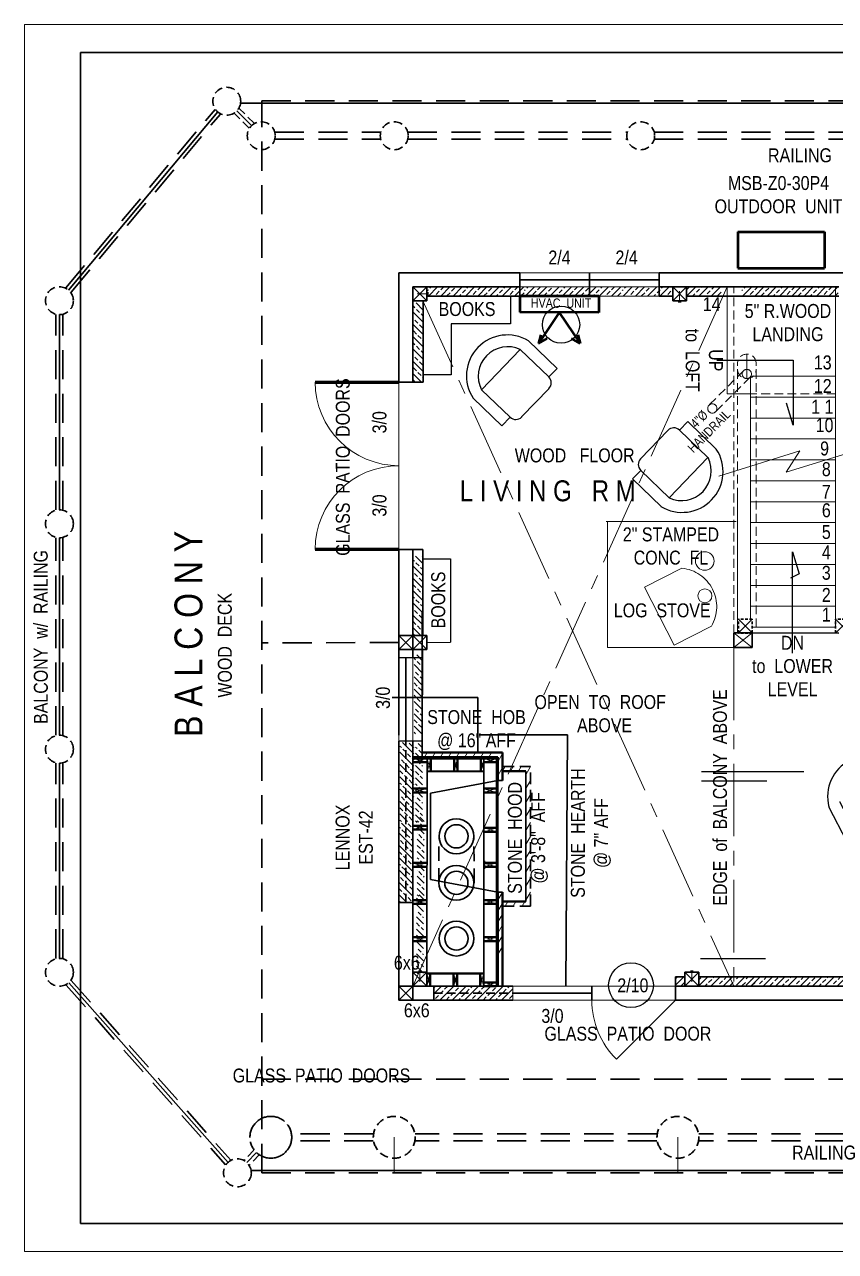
# Model space of a CAD drawing. Header units: inches. Extents: x 3832 to 7939, y 959 to 2015.
# Drawn here: x 7123 to 7471, y 1246 to 1774 of the extents above; entities that cross this region are included whole.
import ezdxf

# ---------------------------------------------------------------- set-up
doc = ezdxf.new("R2010")
doc.units = ezdxf.units.IN
doc.header["$MEASUREMENT"] = 0
for name, pattern in [('CENTER', [2, 1.25, -0.25, 0.25, -0.25]), ('DASHDOT2', [0.5, 0.25, -0.125, 0, -0.125]), ('HIDDEN', [0.375, 0.25, -0.125])]:
    doc.linetypes.add(name, pattern=pattern)
for name, color, linetype, lineweight in [('APPLIANCES', 7, 'Continuous', 20), ('BUILT-INS', 36, 'Continuous', 25), ('DOORS', 7, 'Continuous', 60), ('FURNITURE', 36, 'Continuous', 25), ('HVAC', 1, 'Continuous', 20), ('MASONRY', 14, 'Continuous', 30), ('NEW FRAMING', 6, 'Continuous', 30), ('NEW FRAMMING', 6, 'Continuous', 30), ('ROOF', 7, 'HIDDEN', 30), ('ROOF FRAMING', 7, 'Continuous', 20), ('STAIRS', 7, 'Continuous', 20), ('STAMPED  CONC  FL', 1, 'Continuous', 20), ('STOVE HEATING', 1, 'Continuous', 40), ('WALL FRAMING', 9, 'CENTER', 30), ('WALLS', 7, 'Continuous', 30), ('WINDOWS', 5, 'Continuous', 30)]:
    doc.layers.add(name, color=color, linetype=linetype, lineweight=lineweight)
for name, color, linetype in [('TEXT', 7, 'Continuous'), ('TEXT80', 9, 'Continuous'), ('TITLE BLOCK', 7, 'Continuous')]:
    doc.layers.add(name, color=color, linetype=linetype)
doc.styles.add('ARCHENT', font='technical.ttf', dxfattribs={"height": 6})

msp = doc.modelspace()

# ---------------------------------------------------------------- hatches: boundary and pattern name
at = {"layer": 'DOORS', "linetype": 'Continuous', "lineweight": 9, "ltscale": 25}
h = msp.add_hatch(dxfattribs=at)
h.set_pattern_fill('ANSI33', color=6, scale=15, style=0)
h.set_pattern_definition([(45, (2360.915, 396.7866), (-2.6516504, 2.6516504), []), (45, (2363.5667, 396.7866), (-2.6516504, 2.6516504), [1.875, -0.9375])])
h.paths.add_polyline_path([(7337.93, 1659.94), (7295.93, 1659.94), (7295.93, 1656.94), (7337.93, 1656.94)])
h.paths.add_polyline_path([(7337.93, 1660.91), (7295.93, 1660.91), (7295.93, 1659.94), (7337.93, 1659.94)])
h = msp.add_hatch(dxfattribs=at)
h.set_pattern_fill('ANSI33', color=6, scale=15, style=0)
h.set_pattern_definition([(45, (2402.5394, 396.7866), (-2.6516504, 2.6516504), []), (45, (2405.191, 396.7866), (-2.6516504, 2.6516504), [1.875, -0.9375])])
h.paths.add_polyline_path([(7379.56, 1659.94), (7337.56, 1659.94), (7337.56, 1656.94), (7379.56, 1656.94)])
h.paths.add_polyline_path([(7379.56, 1660.91), (7337.56, 1660.91), (7337.56, 1659.94), (7379.56, 1659.94)])
h = msp.add_hatch(dxfattribs=at)
h.set_pattern_fill('ANSI33', color=6, scale=15, style=0)
h.set_pattern_definition([(45, (2444.6346, 396.7866), (-2.6516504, 2.6516504), []), (45, (2447.2863, 396.7866), (-2.6516504, 2.6516504), [1.875, -0.9375])])
h.paths.add_polyline_path([(7401.34, 1656.94), (7401.34, 1659.94), (7379.65, 1659.94), (7379.65, 1656.94)])
h.paths.add_polyline_path([(7401.34, 1659.94), (7401.34, 1660.91), (7379.65, 1660.91), (7379.65, 1659.94)])
h = msp.add_hatch(dxfattribs=at)
h.set_pattern_fill('ANSI33', color=6, scale=15, style=0)
h.set_pattern_definition([(45, (2445.6567, 397.017), (-2.6516504, 2.6516504), []), (45, (2448.3084, 397.017), (-2.6516504, 2.6516504), [1.875, -0.9375])])
h.paths.add_polyline_path([(7407.34, 1660.17), (7407.34, 1657.17), (7422.67, 1657.17), (7422.67, 1660.17)])
h.paths.add_polyline_path([(7407.34, 1660.91), (7407.34, 1660.17), (7422.67, 1660.17), (7422.67, 1660.91)])
h = msp.add_hatch(dxfattribs=at)
h.set_pattern_fill('ANSI33', color=6, scale=15, style=0)
h.set_pattern_definition([(45, (2496.0007, 396.7866), (-2.6516504, 2.6516504), []), (45, (2498.6523, 396.7866), (-2.6516504, 2.6516504), [1.875, -0.9375])])
h.paths.add_polyline_path([(7473.02, 1659.94), (7431.02, 1659.94), (7431.02, 1656.94), (7473.02, 1656.94)])
h.paths.add_polyline_path([(7473.02, 1660.91), (7431.02, 1660.91), (7431.02, 1659.94), (7473.02, 1659.94)])
h = msp.add_hatch(dxfattribs=at)
h.set_pattern_fill('ANSI33', color=6, scale=15, angle=90, style=0)
h.set_pattern_definition([(135, (8555.955, -3318.0037), (-2.6516504, -2.6516504), []), (135, (8555.955, -3315.352), (-2.6516504, -2.6516504), [1.875, -0.9375])])
h.paths.add_polyline_path([(7289.8, 1620.01), (7292.8, 1620.01), (7292.8, 1654.01), (7289.8, 1654.01)])
h.paths.add_polyline_path([(7294, 1620.01), (7294.06, 1654.01), (7292.8, 1654.01), (7292.8, 1620.01)])
h = msp.add_hatch(dxfattribs=at)
h.set_pattern_fill('ANSI33', color=6, scale=15, angle=90, style=0)
h.set_pattern_definition([(135, (8555.7513, -3427.0567), (-2.6516504, -2.6516504), []), (135, (8555.7513, -3424.405), (-2.6516504, -2.6516504), [1.875, -0.9375])])
h.paths.add_polyline_path([(7289.59, 1510.96), (7292.59, 1510.96), (7292.59, 1544.96), (7289.59, 1544.96)])
h.paths.add_polyline_path([(7293.82, 1510.96), (7293.88, 1544.96), (7292.59, 1544.96), (7292.59, 1510.96)])
h = msp.add_hatch(dxfattribs=at)
h.set_pattern_fill('ANSI33', color=6, scale=15, angle=90, style=0)
h.set_pattern_definition([(135, (8556.264, -3469.4886), (-2.6516504, -2.6516504), []), (135, (8556.264, -3466.837), (-2.6516504, -2.6516504), [1.875, -0.9375])])
h.paths.add_polyline_path([(7290.11, 1468.53), (7293.11, 1468.53), (7293.11, 1502.53), (7290.11, 1502.53)])
h.paths.add_polyline_path([(7293.75, 1468.53), (7293.81, 1502.53), (7293.11, 1502.53), (7293.11, 1468.53)])
h = msp.add_hatch(dxfattribs=at)
h.set_pattern_fill('ANSI33', color=6, scale=15, angle=90, style=0)
h.set_pattern_definition([(135, (8550.1603, -3507.2784), (-2.6516504, -2.6516504), []), (135, (8550.1603, -3504.6267), (-2.6516504, -2.6516504), [1.875, -0.9375])])
h.paths.add_polyline_path([(7287, 1430.74), (7290, 1430.74), (7290, 1464.74), (7287, 1464.74)])
h.paths.add_polyline_path([(7284, 1430.74), (7287, 1430.74), (7287, 1464.74), (7284, 1464.74)])
h = msp.add_hatch(dxfattribs=at)
h.set_pattern_fill('ANSI33', color=6, scale=15, angle=90, style=0)
h.set_pattern_definition([(135, (8549.7513, -3541.9985), (-2.6516504, -2.6516504), []), (135, (8549.7513, -3539.347), (-2.6516504, -2.6516504), [1.875, -0.9375])])
h.paths.add_polyline_path([(7286.59, 1396.02), (7289.59, 1396.02), (7289.59, 1430.02), (7286.59, 1430.02)])
h.paths.add_polyline_path([(7283.59, 1396.02), (7286.59, 1396.02), (7286.59, 1430.02), (7283.59, 1430.02)])
h = msp.add_hatch(dxfattribs=at)
h.set_pattern_fill('ANSI33', color=6, scale=15, style=0)
h.set_pattern_definition([(45, (2429.9084, 100.017), (-2.6516504, 2.6516504), []), (45, (2432.56, 100.017), (-2.6516504, 2.6516504), [1.875, -0.9375])])
h.paths.add_polyline_path([(7402.59, 1363.17), (7402.59, 1360.17), (7406.93, 1360.17), (7406.93, 1363.17)])
h.paths.add_polyline_path([(7402.59, 1363.91), (7402.59, 1363.17), (7406.93, 1363.17), (7406.93, 1363.91)])
h = msp.add_hatch(dxfattribs=at)
h.set_pattern_fill('ANSI33', color=6, scale=15, style=0)
h.set_pattern_definition([(45, (2450.9067, 100.017), (-2.6516504, 2.6516504), []), (45, (2453.5584, 100.017), (-2.6516504, 2.6516504), [1.875, -0.9375])])
h.paths.add_polyline_path([(7412.59, 1363.17), (7412.59, 1360.17), (7427.92, 1360.17), (7427.92, 1363.17)])
h.paths.add_polyline_path([(7412.59, 1363.91), (7412.59, 1363.17), (7427.92, 1363.17), (7427.92, 1363.91)])
h = msp.add_hatch(dxfattribs=at)
h.set_pattern_fill('ANSI33', color=6, scale=15, style=0)
h.set_pattern_definition([(45, (2456.1, 100.017), (-2.6516504, 2.6516504), []), (45, (2458.7518, 100.017), (-2.6516504, 2.6516504), [1.875, -0.9375])])
h.paths.add_polyline_path([(7428.78, 1363.17), (7428.78, 1360.17), (7433.12, 1360.17), (7433.12, 1363.17)])
h.paths.add_polyline_path([(7428.78, 1363.91), (7428.78, 1363.17), (7433.12, 1363.17), (7433.12, 1363.91)])
h = msp.add_hatch(dxfattribs=at)
h.set_pattern_fill('ANSI33', color=6, scale=15, style=0)
h.set_pattern_definition([(45, (2460.2642, 100.017), (-2.6516504, 2.6516504), []), (45, (2462.916, 100.017), (-2.6516504, 2.6516504), [1.875, -0.9375])])
h.paths.add_polyline_path([(7432.95, 1363.17), (7432.95, 1360.17), (7437.28, 1360.17), (7437.28, 1363.17)])
h.paths.add_polyline_path([(7432.95, 1363.91), (7432.95, 1363.17), (7437.28, 1363.17), (7437.28, 1363.91)])
h = msp.add_hatch(dxfattribs=at)
h.set_pattern_fill('ANSI33', color=6, scale=15, style=0)
h.set_pattern_definition([(45, (2499.948, 100.017), (-2.6516504, 2.6516504), []), (45, (2502.5996, 100.017), (-2.6516504, 2.6516504), [1.875, -0.9375])])
h.paths.add_polyline_path([(7476.97, 1363.17), (7434.97, 1363.17), (7434.97, 1360.17), (7476.97, 1360.17)])
h.paths.add_polyline_path([(7476.97, 1363.91), (7434.97, 1363.91), (7434.97, 1363.17), (7476.97, 1363.17)])
h = msp.add_hatch(dxfattribs=at)
h.set_pattern_fill('ANSI33', color=6, scale=15, style=0)
h.set_pattern_definition([(45, (2360.5756, 93.7525), (-2.6516504, 2.6516504), []), (45, (2363.2272, 93.7525), (-2.6516504, 2.6516504), [1.875, -0.9375])])
h.paths.add_polyline_path([(7298.59, 1356.91), (7298.59, 1353.91), (7332.59, 1353.91), (7332.59, 1356.91)])
h.paths.add_polyline_path([(7298.59, 1359.91), (7298.59, 1356.91), (7332.59, 1356.91), (7332.59, 1359.91)])
at = {"layer": 'NEW FRAMING', "linetype": 'Continuous', "lineweight": 9, "ltscale": 25}
h = msp.add_hatch(dxfattribs=at)
h.set_pattern_fill('ANSI33', color=256, scale=15, angle=90, style=0)
h.set_pattern_definition([(135, (8550.1547, -3507.2784), (-2.6516504, -2.6516504), []), (135, (8550.1547, -3504.6267), (-2.6516504, -2.6516504), [1.875, -0.9375])])
h.paths.add_polyline_path([(7284, 1430.74), (7287, 1430.74), (7287, 1464.74), (7284, 1464.74)])
h = msp.add_hatch(dxfattribs=at)
h.set_pattern_fill('ANSI33', color=256, scale=15, angle=90, style=0)
h.set_pattern_definition([(135, (8556.9358, -3507.662), (-2.6516504, -2.6516504), []), (135, (8556.9358, -3505.0103), (-2.6516504, -2.6516504), [1.875, -0.9375])])
h.paths.add_polyline_path([(7290.78, 1430.36), (7293.78, 1430.36), (7293.78, 1464.36), (7290.78, 1464.36)])
h = msp.add_hatch(dxfattribs=at)
h.set_pattern_fill('ANSI33', color=256, scale=15, angle=90, style=0)
h.set_pattern_definition([(135, (8557.6513, -3539.4203), (-2.6516504, -2.6516504), []), (135, (8557.6513, -3536.7686), (-2.6516504, -2.6516504), [1.875, -0.9375])])
h.paths.add_polyline_path([(7291.49, 1398.6), (7294.49, 1398.6), (7294.49, 1432.6), (7291.49, 1432.6)])
h = msp.add_hatch(dxfattribs=at)
h.set_pattern_fill('ANSI33', color=256, scale=15, angle=90, style=0)
h.set_pattern_definition([(135, (8549.7457, -3541.9985), (-2.6516504, -2.6516504), []), (135, (8549.7457, -3539.347), (-2.6516504, -2.6516504), [1.875, -0.9375])])
h.paths.add_polyline_path([(7286.59, 1396.02), (7289.59, 1396.02), (7289.59, 1430.02), (7286.59, 1430.02)])
h.paths.add_polyline_path([(7283.59, 1396.02), (7286.59, 1396.02), (7286.59, 1430.02), (7283.59, 1430.02)])
h = msp.add_hatch(dxfattribs=at)
h.set_pattern_fill('ANSI33', color=256, scale=15, angle=90, style=0)
h.set_pattern_definition([(135, (8557.308, -3572.781), (-2.6516504, -2.6516504), []), (135, (8557.308, -3570.1294), (-2.6516504, -2.6516504), [1.875, -0.9375])])
h.paths.add_polyline_path([(7291.15, 1365.24), (7294.15, 1365.24), (7294.15, 1399.24), (7291.15, 1399.24)])

# ---------------------------------------------------------------- linework, layer by layer
at = {"layer": 'APPLIANCES', "color": 7, "lineweight": 20, "ltscale": 15}
msp.add_line((7389.29, 1531.66), (7405.34, 1539.8), dxfattribs=at)
at = {"layer": 'BUILT-INS', "color": 6, "ltscale": 20}
for p, q in [((7331.59, 1656.91), (7331.59, 1644.91)), ((7331.59, 1644.91), (7306.08, 1644.91)), ((7306.08, 1644.91), (7306.08, 1622.95)), ((7306.08, 1622.95), (7294, 1622.95)), ((7293.88, 1543.85), (7305.85, 1543.9)), ((7305.83, 1543.9), (7305.83, 1507.9)), ((7295.59, 1507.85), (7305.83, 1507.9))]:
    msp.add_line(p, q, dxfattribs=at)
at = {"layer": 'DOORS', "color": 6, "ltscale": 15}
for p, q in [((7247.59, 1619.91), (7283.59, 1619.91)), ((7283.59, 1547.91), (7247.59, 1547.91))]:
    msp.add_line(p, q, dxfattribs=at)
at = {"layer": 'DOORS', "color": 6, "linetype": 'Continuous', "lineweight": 9, "ltscale": 25}
for centre, start, end in [((7283.59, 1619.91), 180, 270), ((7283.59, 1547.91), 90, 180)]:
    msp.add_arc(centre, 36, start, end, dxfattribs=at)
at = {"layer": 'FURNITURE', "linetype": 'Continuous', "ltscale": 0.75}
for p, q in [((7319.12, 1616.62), (7335.77, 1633.92)), ((7348.15, 1617.1), (7336.39, 1604.89)), ((7387.5, 1586.9), (7399.26, 1599.12)), ((7416.53, 1587.38), (7399.88, 1570.08))]:
    msp.add_line(p, q, dxfattribs=at)
at = {"layer": 'FURNITURE', "linetype": 'Continuous', "ltscale": 20}
for p, q in [((7413.78, 1452.25), (7457.78, 1452.25)), ((7413.78, 1448.25), (7441.78, 1448.25)), ((7441.28, 1371.75), (7413.28, 1371.75))]:
    msp.add_line(p, q, dxfattribs=at)
at = {"layer": 'FURNITURE', "linetype": 'Continuous', "ltscale": 0.75}
for points in [[(7335.76, 1633.92), (7335.76, 1633.92), (7348.04, 1622.09), (7351.61, 1625.8), (7339.33, 1637.62)], [(7319.12, 1616.62), (7319.12, 1616.62), (7331.4, 1604.79), (7327.83, 1601.09), (7315.55, 1612.91)], [(7416.53, 1587.38), (7416.53, 1587.38), (7404.25, 1599.21), (7407.82, 1602.92), (7420.1, 1591.09)], [(7399.89, 1570.09), (7399.89, 1570.09), (7387.61, 1581.91), (7384.04, 1578.21), (7396.33, 1566.38)], [(7473.12, 1439.46), (7473.12, 1439.46), (7480.91, 1424.29), (7476.33, 1421.94), (7468.54, 1437.11)]]:
    msp.add_lwpolyline(points, dxfattribs=at)
at = {"layer": 'FURNITURE', "linetype": 'Continuous', "ltscale": 15}
msp.add_circle((7353.34, 1644.6), 8, dxfattribs=at)
at = {"layer": 'FURNITURE', "linetype": 'Continuous', "ltscale": 0.75}
for centre, radius, start, end in [((7330.22, 1622.59), 17.58, 58.7663, 213.4056), ((7330.41, 1622.42), 12.69, 65.0105, 207.1613), ((7345.59, 1619.55), 3.53, 316.0859, 46.0859), ((7333.85, 1607.34), 3.53, 226.0859, 316.0859), ((7401.8, 1596.67), 3.53, 46.0859, 136.0859), ((7405.43, 1581.41), 17.58, 238.7663, 33.4056), ((7390.06, 1584.46), 3.53, 136.0859, 226.0859), ((7405.24, 1581.59), 12.69, 245.0105, 27.1613), ((7485.56, 1441.51), 17.58, 39.8467, 194.4859)]:
    msp.add_arc(centre, radius, start, end, dxfattribs=at)
at = {"layer": 'HVAC', "color": 1, "linetype": 'Continuous', "lineweight": 50, "ltscale": 20}
for p, q in [((7429.39, 1684.62), (7466.64, 1684.62)), ((7429.39, 1684.62), (7429.39, 1668.87)), ((7466.64, 1684.62), (7466.64, 1668.87)), ((7429.39, 1668.87), (7466.64, 1668.87))]:
    msp.add_line(p, q, dxfattribs=at)
at = {"layer": 'HVAC', "lineweight": 50, "ltscale": 15}
for p, q in [((7335.59, 1656.92), (7335.59, 1649.92)), ((7369.59, 1656.9), (7369.59, 1649.9))]:
    msp.add_line(p, q, dxfattribs=at)
at = {"layer": 'HVAC', "lineweight": 50, "ltscale": 25}
for p, q in [((7369.59, 1656.9), (7335.59, 1656.92)), ((7369.59, 1649.9), (7335.59, 1649.92)), ((7352.59, 1649.91), (7343.65, 1636.55)), ((7352.59, 1649.91), (7361.53, 1636.55)), ((7344.57, 1640.3), (7343.65, 1636.55)), ((7343.65, 1636.55), (7347.34, 1638.7)), ((7361.53, 1636.55), (7357.84, 1638.7)), ((7360.61, 1640.3), (7361.53, 1636.55))]:
    msp.add_line(p, q, dxfattribs=at)
at = {"layer": 'MASONRY', "color": 6, "linetype": 'Continuous', "lineweight": 30, "ltscale": 15}
for p, q in [((7304.5, 1484.13), (7280.68, 1484.13)), ((7317.5, 1484.13), (7293.68, 1484.13)), ((7356.16, 1468.13), (7318.16, 1468.13))]:
    msp.add_line(p, q, dxfattribs=at)
at = {"layer": 'MASONRY', "color": 6, "linetype": 'Continuous', "lineweight": 30, "ltscale": 20}
for p, q in [((7317.5, 1484.13), (7317.5, 1460.42)), ((7356.16, 1468.13), (7355.34, 1359.91))]:
    msp.add_line(p, q, dxfattribs=at)
at = {"layer": 'MASONRY', "color": 6, "linetype": 'Continuous', "lineweight": 40, "ltscale": 15}
for p, q in [((7328.14, 1460.42), (7293.54, 1460.42)), ((7328.15, 1460.42), (7328.15, 1448.42)), ((7328.16, 1359.91), (7328.16, 1400.41))]:
    msp.add_line(p, q, dxfattribs=at)
at = {"layer": 'MASONRY', "color": 6, "linetype": 'Continuous', "lineweight": 9, "ltscale": 20}
for p, q in [((7295.72, 1460.42), (7294.56, 1458.42)), ((7299.18, 1460.42), (7298.02, 1458.42)), ((7302.64, 1460.42), (7301.49, 1458.42)), ((7306.11, 1460.42), (7304.95, 1458.42)), ((7309.57, 1460.42), (7308.42, 1458.42)), ((7313.04, 1460.42), (7311.88, 1458.42)), ((7316.5, 1460.42), (7315.35, 1458.42)), ((7319.96, 1460.42), (7318.81, 1458.42)), ((7323.43, 1460.42), (7322.27, 1458.42)), ((7328.15, 1459.99), (7326.15, 1456.52)), ((7329.3, 1454.42), (7328.15, 1452.42)), ((7332.77, 1454.42), (7331.61, 1452.42)), ((7336.23, 1454.42), (7335.08, 1452.42)), ((7340.15, 1454.42), (7338.15, 1450.95)), ((7340.13, 1448.4), (7338.13, 1444.94)), ((7340.13, 1442.4), (7338.13, 1438.94)), ((7340.14, 1436.41), (7338.14, 1432.94)), ((7340.14, 1430.41), (7338.14, 1426.94)), ((7340.14, 1424.41), (7338.14, 1420.95)), ((7340.14, 1418.41), (7338.14, 1414.95)), ((7340.14, 1412.42), (7338.14, 1408.95)), ((7340.14, 1406.42), (7338.14, 1402.95)), ((7328.16, 1400.41), (7326.16, 1396.95)), ((7340.14, 1400.42), (7338.14, 1396.95)), ((7328.16, 1395.69), (7326.16, 1392.23)), ((7330.44, 1396.42), (7329.29, 1394.42)), ((7333.9, 1396.42), (7332.75, 1394.42)), ((7337.82, 1396.42), (7336.67, 1394.42)), ((7328.16, 1390.98), (7326.16, 1387.51)), ((7328.16, 1386.26), (7326.16, 1382.79)), ((7328.16, 1381.7), (7326.16, 1378.23)), ((7328.16, 1376.98), (7326.16, 1373.52))]:
    msp.add_line(p, q, dxfattribs=at)
at = {"layer": 'MASONRY', "color": 1, "linetype": 'Continuous', "lineweight": 9, "ltscale": 20}
for p, q in [((7328.14, 1459.99), (7326.14, 1456.52)), ((7328.15, 1453.99), (7326.15, 1450.52))]:
    msp.add_line(p, q, dxfattribs=at)
at = {"layer": 'MASONRY', "color": 6, "linetype": 'HIDDEN', "lineweight": 30, "ltscale": 20}
for p, q in [((7328.15, 1454.42), (7340.15, 1454.42)), ((7340.15, 1394.42), (7340.15, 1454.42)), ((7326.15, 1448.42), (7328.15, 1448.42)), ((7326.16, 1400.41), (7328.16, 1400.41)), ((7328.14, 1394.42), (7340.14, 1394.42))]:
    msp.add_line(p, q, dxfattribs=at)
at = {"layer": 'MASONRY', "color": 1, "linetype": 'HIDDEN', "lineweight": 30, "ltscale": 20}
msp.add_line((7340.14, 1394.42), (7340.14, 1454.42), dxfattribs=at)
at = {"layer": 'NEW FRAMING', "ltscale": 15}
for p, q in [((7293.59, 1520.84), (7293.54, 1458.42)), ((7289.62, 1465.4), (7289.59, 1395.91)), ((7295.7, 1457.91), (7295.59, 1365.91)), ((7338.14, 1396.42), (7338.14, 1452.42)), ((7338.15, 1396.42), (7338.15, 1452.42)), ((7289.59, 1444.42), (7289.59, 1408.42))]:
    msp.add_line(p, q, dxfattribs=at)
at = {"layer": 'NEW FRAMING', "linetype": 'Continuous', "lineweight": 40, "ltscale": 15}
for p, q in [((7325.63, 1457.84), (7289.61, 1457.92)), ((7297.29, 1457.86), (7297.29, 1452.35)), ((7307.29, 1457.82), (7307.3, 1452.26)), ((7308.79, 1457.81), (7308.8, 1452.24)), ((7318.79, 1457.86), (7318.79, 1452.3)), ((7295.7, 1456.32), (7289.61, 1456.32)), ((7320.18, 1452.35), (7295.69, 1452.41)), ((7325.63, 1456.3), (7320.18, 1456.31)), ((7295.68, 1443.31), (7289.59, 1443.32)), ((7295.68, 1444.96), (7289.61, 1444.97)), ((7325.63, 1443.31), (7320.14, 1443.31)), ((7325.63, 1444.95), (7320.16, 1444.96)), ((7295.66, 1427.31), (7289.59, 1427.32)), ((7295.66, 1428.96), (7289.61, 1428.97)), ((7325.7, 1426.41), (7320.21, 1426.41)), ((7325.7, 1428.05), (7320.23, 1428.06)), ((7295.64, 1411.31), (7289.59, 1411.32)), ((7295.64, 1412.96), (7289.61, 1412.97)), ((7325.64, 1411.31), (7320.14, 1411.31)), ((7325.63, 1412.95), (7320.16, 1412.96)), ((7320.24, 1410.41), (7320.24, 1413.91)), ((7295.62, 1395.31), (7289.59, 1395.32)), ((7295.62, 1396.96), (7289.61, 1396.97)), ((7325.62, 1395.35), (7320.13, 1395.36)), ((7325.62, 1397), (7320.15, 1397.01)), ((7295.63, 1379.36), (7289.61, 1379.37)), ((7295.63, 1381.01), (7289.63, 1381.02)), ((7325.62, 1379.35), (7320.13, 1379.36)), ((7325.62, 1381), (7320.15, 1381.01)), ((7320.16, 1365.42), (7295.59, 1365.42)), ((7297.08, 1365.42), (7297.08, 1359.91)), ((7307.08, 1365.38), (7307.09, 1359.82)), ((7308.58, 1365.36), (7308.59, 1359.8)), ((7318.58, 1365.42), (7318.58, 1359.86)), ((7325.57, 1359.91), (7320.08, 1359.92)), ((7325.58, 1361.56), (7320.15, 1361.56))]:
    msp.add_line(p, q, dxfattribs=at)
at = {"layer": 'NEW FRAMING', "color": 7, "linetype": 'Continuous', "lineweight": 40, "ltscale": 15}
for p, q in [((7326.14, 1458.42), (7289.75, 1458.42)), ((7326.16, 1400.41), (7326.16, 1359.91))]:
    msp.add_line(p, q, dxfattribs=at)
at = {"layer": 'NEW FRAMING', "color": 7, "linetype": 'Continuous', "lineweight": 40, "ltscale": 25}
msp.add_line((7326.14, 1458.42), (7326.15, 1448.42), dxfattribs=at)
at = {"layer": 'NEW FRAMING', "color": 6, "linetype": 'Continuous', "lineweight": 40, "ltscale": 15}
for p, q in [((7338.15, 1452.42), (7328.15, 1452.42)), ((7338.14, 1396.42), (7328.14, 1396.42))]:
    msp.add_line(p, q, dxfattribs=at)
at = {"layer": 'NEW FRAMMING', "linetype": 'Continuous', "lineweight": 9, "ltscale": 25}
for p, q in [((7289.61, 1456.32), (7295.7, 1457.91)), ((7289.62, 1457.92), (7295.7, 1456.32)), ((7320.18, 1457.91), (7325.63, 1456.3)), ((7320.18, 1456.31), (7325.63, 1457.73)), ((7289.59, 1443.32), (7295.68, 1444.96)), ((7289.59, 1444.92), (7295.68, 1443.31)), ((7320.14, 1443.31), (7325.63, 1444.95)), ((7320.14, 1444.91), (7325.63, 1443.31)), ((7289.59, 1427.32), (7295.66, 1428.92)), ((7289.59, 1428.92), (7295.66, 1427.31)), ((7320.21, 1426.41), (7325.7, 1428.05)), ((7320.21, 1428.01), (7325.7, 1426.41)), ((7289.59, 1411.32), (7295.64, 1412.96)), ((7289.59, 1412.92), (7295.64, 1411.31)), ((7320.14, 1411.31), (7325.63, 1412.95)), ((7320.14, 1412.91), (7325.64, 1411.31)), ((7289.59, 1395.32), (7295.62, 1396.96)), ((7289.59, 1396.92), (7295.62, 1395.31)), ((7320.13, 1395.36), (7325.62, 1397)), ((7320.13, 1396.96), (7325.62, 1395.35)), ((7289.61, 1379.37), (7295.63, 1381.01)), ((7289.61, 1380.97), (7295.63, 1379.36)), ((7320.13, 1379.36), (7325.62, 1381)), ((7320.13, 1380.96), (7325.62, 1379.35)), ((7320.15, 1359.91), (7325.58, 1361.56)), ((7320.15, 1361.56), (7325.64, 1359.91))]:
    msp.add_line(p, q, dxfattribs=at)
at = {"layer": 'NEW FRAMMING', "color": 6, "linetype": 'Continuous', "ltscale": 25}
for p, q in [((7320.16, 1359.92), (7320.18, 1457.85)), ((7325.57, 1359.91), (7325.63, 1458.42))]:
    msp.add_line(p, q, dxfattribs=at)
at = {"layer": 'NEW FRAMMING', "color": 7, "linetype": 'HIDDEN', "ltscale": 25}
for p, q in [((7300.81, 1404.45), (7300.84, 1424.42)), ((7315.96, 1404.37), (7315.84, 1424.42))]:
    msp.add_line(p, q, dxfattribs=at)
at = {"layer": 'ROOF', "linetype": 'HIDDEN', "ltscale": 50}
for p, q in [((7140.29, 1660.47), (7204.5, 1737.16)), ((7224.59, 1740.91), (7787.59, 1740.91)), ((7142.59, 1658.55), (7206.8, 1735.24)), ((7220.25, 1730.25), (7213.89, 1736.61)), ((7230.21, 1727.41), (7275.78, 1727.41)), ((7287.4, 1727.41), (7381.78, 1727.41)), ((7393.4, 1727.41), (7503.78, 1727.41)), ((7230.21, 1724.41), (7275.78, 1724.41)), ((7287.4, 1724.41), (7381.78, 1724.41)), ((7393.4, 1724.41), (7503.78, 1724.41)), ((7136.09, 1564.91), (7136.09, 1648.91)), ((7139.09, 1564.91), (7139.09, 1648.91)), ((7136.09, 1467.91), (7136.09, 1552.91)), ((7139.09, 1467.91), (7139.09, 1552.91)), ((7224.59, 1319.91), (7787.59, 1319.91)), ((7272.59, 1296.41), (7237.51, 1296.41)), ((7394.59, 1296.41), (7290.59, 1296.41)), ((7512.59, 1296.41), (7412.59, 1296.41)), ((7272.59, 1293.41), (7237.51, 1293.41)), ((7394.59, 1293.41), (7290.59, 1293.41)), ((7512.59, 1293.41), (7412.59, 1293.41))]:
    msp.add_line(p, q, dxfattribs=at)
at = {"layer": 'ROOF', "linetype": 'HIDDEN', "ltscale": 15}
for p, q in [((7221.31, 1731.31), (7214.95, 1737.68)), ((7219.19, 1729.19), (7212.83, 1735.55))]:
    msp.add_line(p, q, dxfattribs=at)
at = {"layer": 'ROOF', "linetype": 'Continuous', "ltscale": 50}
for p, q in [((7215.55, 1739.91), (7757.59, 1739.91)), ((7141.44, 1659.51), (7205.65, 1736.2)), ((7137.59, 1564.91), (7137.59, 1648.91)), ((7137.59, 1467.91), (7137.59, 1552.91)), ((7220.04, 1280.61), (7757.59, 1280.61))]:
    msp.add_line(p, q, dxfattribs=at)
at = {"layer": 'ROOF', "color": 7, "linetype": 'HIDDEN', "ltscale": 50}
for p, q in [((7224.59, 1279.61), (7224.59, 1740.91)), ((7136.09, 1371.91), (7136.09, 1455.91)), ((7139.09, 1371.91), (7139.09, 1455.91)), ((7142.7, 1362.42), (7211.27, 1285.09)), ((7140.45, 1360.43), (7209.02, 1283.1)), ((7224.59, 1279.61), (7787.59, 1279.61))]:
    msp.add_line(p, q, dxfattribs=at)
at = {"layer": 'ROOF', "color": 7, "ltscale": 50}
msp.add_line((7283.59, 1507.85), (7224.59, 1507.66), dxfattribs=at)
at = {"layer": 'ROOF', "color": 7, "linetype": 'Continuous', "ltscale": 50}
for p, q in [((7137.59, 1371.91), (7137.59, 1455.91)), ((7141.57, 1361.42), (7210.15, 1284.1))]:
    msp.add_line(p, q, dxfattribs=at)
at = {"layer": 'ROOF', "color": 7, "linetype": 'HIDDEN', "ltscale": 15}
for p, q in [((7221.25, 1289.38), (7217.14, 1285.01)), ((7223.44, 1287.32), (7219.33, 1282.95))]:
    msp.add_line(p, q, dxfattribs=at)
at = {"layer": 'ROOF', "color": 7, "linetype": 'Continuous', "ltscale": 150}
msp.add_line((7222.35, 1288.35), (7218.24, 1283.98), dxfattribs=at)
at = {"layer": 'ROOF', "ltscale": 15}
for centre, radius in [((7209.55, 1740.76), 6), ((7224.4, 1725.91), 6), ((7281.59, 1725.91), 6), ((7387.59, 1725.91), 6), ((7137.59, 1654.91), 6), ((7137.59, 1558.91), 6), ((7137.59, 1461.91), 6), ((7137.59, 1365.91), 6), ((7228.51, 1294.91), 9), ((7281.59, 1294.91), 9), ((7403.59, 1294.91), 9), ((7214.13, 1279.61), 6)]:
    msp.add_circle(centre, radius, dxfattribs=at)
at = {"layer": 'ROOF FRAMING', "color": 1, "linetype": 'DASHDOT2', "lineweight": 9, "ltscale": 150}
msp.add_line((7433.24, 1621.39), (7433.24, 1631.91), dxfattribs=at)
at = {"layer": 'STAIRS', "color": 7, "linetype": 'CENTER', "lineweight": 9, "ltscale": 25}
for p, q in [((7289.59, 1359.91), (7424.84, 1660.91)), ((7293.94, 1654.89), (7427.59, 1359.91))]:
    msp.add_line(p, q, dxfattribs=at)
at = {"layer": 'STAIRS', "linetype": 'Continuous', "ltscale": 15}
for p, q in [((7424.84, 1660.91), (7424.84, 1614.91)), ((7471.34, 1514.41), (7471.34, 1660.91)), ((7434.84, 1517.92), (7434.84, 1622.41)), ((7434.84, 1614.91), (7424.84, 1614.91))]:
    msp.add_line(p, q, dxfattribs=at)
at = {"layer": 'STAIRS', "linetype": 'HIDDEN', "ltscale": 15}
for p, q in [((7427.59, 1511.89), (7427.59, 1660.91)), ((7429.24, 1514.41), (7429.24, 1627.91)), ((7437.24, 1514.41), (7437.24, 1627.91))]:
    msp.add_line(p, q, dxfattribs=at)
at = {"layer": 'STAIRS', "color": 9, "linetype": 'HIDDEN', "lineweight": 9, "ltscale": 15}
for p, q in [((7431.83, 1624.8), (7416.98, 1609.96)), ((7434.66, 1621.98), (7419.81, 1607.13))]:
    msp.add_line(p, q, dxfattribs=at)
at = {"layer": 'STAIRS', "ltscale": 15}
for p, q in [((7471.34, 1622.41), (7434.84, 1622.41)), ((7471.34, 1613.41), (7434.84, 1613.41)), ((7471.34, 1604.41), (7434.84, 1604.41)), ((7471.34, 1595.41), (7434.84, 1595.41)), ((7471.34, 1586.41), (7434.84, 1586.41)), ((7471.34, 1577.41), (7434.84, 1577.41)), ((7471.34, 1568.41), (7434.84, 1568.41)), ((7471.34, 1559.41), (7434.84, 1559.41)), ((7471.34, 1550.41), (7434.84, 1550.41)), ((7471.34, 1541.41), (7434.84, 1541.41)), ((7471.34, 1532.41), (7434.84, 1532.41)), ((7471.34, 1523.41), (7434.84, 1523.41)), ((7471.34, 1514.41), (7435.59, 1514.41))]:
    msp.add_line(p, q, dxfattribs=at)
at = {"layer": 'STAIRS', "color": 9, "linetype": 'HIDDEN', "lineweight": 20, "ltscale": 15}
msp.add_line((7471.34, 1614.91), (7434.84, 1614.91), dxfattribs=at)
at = {"layer": 'STAIRS', "lineweight": 20, "ltscale": 15}
for p, q in [((7421.13, 1579.48), (7456.07, 1590.27)), ((7450.13, 1581.14), (7482.2, 1591.05)), ((7456.07, 1590.27), (7450.13, 1581.14)), ((7429.24, 1511.91), (7429.24, 1571.91))]:
    msp.add_line(p, q, dxfattribs=at)
at = {"layer": 'STAIRS', "linetype": 'CENTER', "lineweight": 9, "ltscale": 25}
msp.add_line((7427.59, 1505.67), (7427.59, 1359.91), dxfattribs=at)
at = {"layer": 'STAIRS', "color": 9, "linetype": 'DASHDOT2', "lineweight": 9, "ltscale": 150}
for centre in [(7433.24, 1623.39), (7418.39, 1608.54)]:
    msp.add_circle(centre, 2, dxfattribs=at)
at = {"layer": 'STAIRS', "linetype": 'HIDDEN', "ltscale": 15}
msp.add_arc((7433.24, 1627.91), 4, 0, 180, dxfattribs=at)
at = {"layer": 'STAIRS', "color": 9, "linetype": 'HIDDEN', "lineweight": 9, "ltscale": 15}
msp.add_arc((7433.24, 1625.39), 4, 180, 0, dxfattribs=at)
at = {"layer": 'STAMPED  CONC  FL', "color": 6, "ltscale": 15}
for p, q in [((7428.68, 1559.93), (7372.68, 1559.93)), ((7373.24, 1559.93), (7373.24, 1505.67)), ((7373.24, 1505.67), (7427.68, 1505.67))]:
    msp.add_line(p, q, dxfattribs=at)
at = {"layer": 'STOVE HEATING', "color": 7, "lineweight": 20, "ltscale": 15}
for p, q in [((7389.29, 1531.66), (7401.96, 1506.69)), ((7401.96, 1506.69), (7418.01, 1514.83))]:
    msp.add_line(p, q, dxfattribs=at)
for centre, radius in [((7415.14, 1542.9), 4), ((7415.2, 1527.92), 3)]:
    msp.add_circle(centre, radius, dxfattribs=at)
at = {"layer": 'STOVE HEATING', "color": 7, "linetype": 'DASHDOT2', "lineweight": 9, "ltscale": 150}
msp.add_arc((7403.65, 1523.24), 16.64, 329.6391, 84.1687, dxfattribs=at)
at = {"layer": 'TEXT', "color": 9, "linetype": 'Continuous', "ltscale": 15}
for p, q in [((7420.36, 1629.35), (7453.09, 1629.35)), ((7453.09, 1629.35), (7453.09, 1601.33)), ((7453.09, 1601.33), (7450.23, 1610.81))]:
    msp.add_line(p, q, dxfattribs=at)
at = {"layer": 'TEXT', "linetype": 'Continuous', "ltscale": 15}
for p, q in [((7452.81, 1503.18), (7452.81, 1546.89)), ((7452.81, 1546.89), (7455.67, 1537.42))]:
    msp.add_line(p, q, dxfattribs=at)
at = {"layer": 'TEXT', "ltscale": 15}
msp.add_line((7455.67, 1537.42), (7452.02, 1535.48), dxfattribs=at)
at = {"layer": 'TEXT', "color": 7, "linetype": 'Continuous', "lineweight": 30, "ltscale": 15}
for radius in [7.5, 5]:
    msp.add_circle((7308.34, 1424.42), radius, dxfattribs=at)
at = {"layer": 'TEXT', "color": 6, "linetype": 'Continuous', "lineweight": 30, "ltscale": 15}
for centre, radius in [((7308.3, 1404.41), 7.5), ((7308.3, 1404.41), 5), ((7308.35, 1380.41), 7.5), ((7308.35, 1380.41), 5), ((7308.35, 1380.41), 5)]:
    msp.add_circle(centre, radius, dxfattribs=at)
at = {"layer": 'TEXT', "color": 9, "linetype": 'Continuous', "ltscale": 15}
msp.add_circle((7383.4, 1360.34), 9.63, dxfattribs=at)
at = {"layer": 'TITLE BLOCK', "color": 7, "linetype": 'Continuous', "lineweight": 0, "ltscale": 0.5}
for p, q in [((7938.58, 1773.76), (7122.59, 1773.76)), ((7122.59, 1773.76), (7122.59, 1245.77)), ((7122.59, 1245.77), (7938.58, 1245.77))]:
    msp.add_line(p, q, dxfattribs=at)
at = {"layer": 'TITLE BLOCK', "color": 7, "linetype": 'Continuous', "lineweight": 30, "ltscale": 0.5}
for p, q in [((7146.59, 1761.76), (7146.59, 1257.77)), ((7926.58, 1761.76), (7146.59, 1761.76)), ((7146.59, 1257.77), (7926.58, 1257.77))]:
    msp.add_line(p, q, dxfattribs=at)
at = {"layer": 'WALL FRAMING', "color": 7, "ltscale": 15}
for p, q in [((7295.59, 1660.91), (7289.59, 1660.91)), ((7407.34, 1660.91), (7401.34, 1660.91)), ((7283.59, 1504.85), (7283.59, 1510.85)), ((7283.59, 1353.91), (7283.59, 1359.91)), ((7412.59, 1359.91), (7406.59, 1359.91))]:
    msp.add_line(p, q, dxfattribs=at)
at = {"layer": 'WALL FRAMING', "color": 9, "linetype": 'Continuous', "lineweight": 9, "ltscale": 150}
for p, q in [((7291.48, 1657.93), (7296.17, 1657.93)), ((7296.17, 1658.52), (7296.17, 1657.93)), ((7296.17, 1657.93), (7296.17, 1657.34)), ((7404.34, 1659.02), (7404.34, 1654.33)), ((7404.34, 1654.33), (7403.75, 1654.33)), ((7404.93, 1654.33), (7404.34, 1654.33)), ((7292, 1366.49), (7292.59, 1366.49)), ((7292.59, 1361.8), (7292.59, 1366.49)), ((7292.59, 1366.49), (7293.18, 1366.49)), ((7409, 1366.49), (7409.59, 1366.49)), ((7409.59, 1361.8), (7409.59, 1366.49)), ((7409.59, 1366.49), (7410.18, 1366.49))]:
    msp.add_line(p, q, dxfattribs=at)
at = {"layer": 'WALL FRAMING', "color": 1, "linetype": 'Continuous', "lineweight": 9, "ltscale": 15}
for p, q in [((7429.59, 1517.92), (7435.59, 1511.92)), ((7429.59, 1511.92), (7435.59, 1517.92)), ((7471.34, 1517.91), (7477.34, 1511.91)), ((7471.34, 1511.91), (7477.34, 1517.91))]:
    msp.add_line(p, q, dxfattribs=at)
at = {"layer": 'WALL FRAMING', "color": 1, "linetype": 'HIDDEN', "ltscale": 5}
for p, q in [((7429.59, 1511.92), (7429.59, 1517.92)), ((7435.59, 1517.92), (7429.59, 1517.92)), ((7435.59, 1511.92), (7435.59, 1517.92)), ((7471.34, 1511.91), (7471.34, 1517.91)), ((7477.34, 1517.91), (7471.34, 1517.91)), ((7435.59, 1511.91), (7429.59, 1511.91))]:
    msp.add_line(p, q, dxfattribs=at)
at = {"layer": 'WALL FRAMING', "ltscale": 15}
for p, q in [((7224.59, 1504.85), (7224.59, 1510.85)), ((7289.59, 1359.91), (7289.59, 1395.91))]:
    msp.add_line(p, q, dxfattribs=at)
at = {"layer": 'WALL FRAMING', "color": 9, "ltscale": 15}
for p, q in [((7289.59, 1504.85), (7289.59, 1510.85)), ((7289.59, 1504.85), (7289.59, 1510.85)), ((7289.59, 1359.91), (7289.59, 1365.91)), ((7290.59, 1353.91), (7283.59, 1353.91))]:
    msp.add_line(p, q, dxfattribs=at)
at = {"layer": 'WALL FRAMING', "color": 7, "linetype": 'Continuous', "lineweight": 9, "ltscale": 25}
for p, q in [((7427.59, 1505.67), (7435.59, 1511.92)), ((7427.59, 1511.92), (7435.59, 1505.67))]:
    msp.add_line(p, q, dxfattribs=at)
at = {"layer": 'WALL FRAMING', "color": 6, "linetype": 'Continuous', "lineweight": 9, "ltscale": 25}
for p, q in [((7297.29, 1457.91), (7295.8, 1452.35)), ((7295.8, 1457.82), (7297.3, 1452.26)), ((7307.29, 1457.82), (7308.79, 1452.26)), ((7308.79, 1457.82), (7307.3, 1452.26)), ((7318.79, 1457.86), (7320.28, 1452.3)), ((7320.37, 1457.86), (7318.8, 1452.3)), ((7297.08, 1365.46), (7295.59, 1359.91)), ((7295.59, 1365.38), (7297.09, 1359.81)), ((7307.08, 1365.38), (7308.58, 1359.81)), ((7308.58, 1365.38), (7307.09, 1359.82)), ((7318.58, 1365.42), (7320.07, 1359.85)), ((7320.16, 1365.42), (7318.59, 1359.86))]:
    msp.add_line(p, q, dxfattribs=at)
at = {"layer": 'WALL FRAMING', "linetype": 'Continuous', "ltscale": 15}
msp.add_line((7332.59, 1359.91), (7289.59, 1359.91), dxfattribs=at)
at = {"layer": 'WALL FRAMING', "color": 9, "lineweight": 9, "ltscale": 15}
for p, q in [((7281.59, 1294.91), (7281.59, 1279.91)), ((7403.59, 1294.91), (7403.59, 1279.91))]:
    msp.add_line(p, q, dxfattribs=at)
at = {"layer": 'WALL FRAMING', "color": 9, "ltscale": 15}
msp.add_circle((7228.51, 1294.91), 9, dxfattribs=at)
at = {"layer": 'WALLS', "ltscale": 15}
for p, q in [((7283.59, 1619.91), (7283.59, 1666.91)), ((7283.59, 1666.91), (7335.59, 1666.91)), ((7335.59, 1666.91), (7335.59, 1660.91)), ((7365.59, 1666.91), (7365.59, 1660.91)), ((7395.59, 1666.91), (7532.09, 1666.91)), ((7289.59, 1619.91), (7289.59, 1660.91)), ((7289.59, 1660.91), (7335.59, 1660.91)), ((7289.59, 1654.91), (7289.59, 1660.91)), ((7295.59, 1654.91), (7295.59, 1660.91)), ((7395.59, 1660.91), (7472.84, 1660.91)), ((7401.34, 1654.91), (7401.34, 1660.91)), ((7407.34, 1654.91), (7407.34, 1660.91)), ((7295.59, 1654.91), (7289.59, 1654.91)), ((7407.34, 1654.91), (7401.34, 1654.91)), ((7283.59, 1467.91), (7283.59, 1547.91)), ((7289.59, 1510.85), (7289.59, 1547.91)), ((7289.59, 1510.85), (7283.59, 1510.85)), ((7295.59, 1510.85), (7289.59, 1510.85)), ((7289.59, 1504.85), (7289.59, 1510.85)), ((7289.6, 1501.32), (7289.59, 1510.85)), ((7295.59, 1504.85), (7295.59, 1510.85)), ((7289.59, 1504.85), (7283.59, 1504.85)), ((7295.59, 1504.85), (7289.59, 1504.85)), ((7283.59, 1353.91), (7283.59, 1465.32)), ((7289.62, 1465.4), (7289.59, 1395.91)), ((7289.59, 1431.91), (7289.59, 1359.91)), ((7283.59, 1395.91), (7289.59, 1395.91)), ((7295.59, 1365.91), (7289.59, 1365.91)), ((7295.59, 1359.91), (7295.59, 1365.91)), ((7406.59, 1359.91), (7406.59, 1365.91)), ((7412.59, 1365.91), (7406.59, 1365.91)), ((7412.59, 1359.91), (7412.59, 1365.91)), ((7476.59, 1363.91), (7412.59, 1363.91)), ((7289.59, 1359.91), (7283.59, 1359.91)), ((7295.59, 1359.91), (7289.59, 1359.91)), ((7289.59, 1353.91), (7289.59, 1359.91)), ((7332.59, 1359.91), (7295.59, 1359.91)), ((7298.59, 1353.91), (7298.59, 1359.91)), ((7539.59, 1359.91), (7402.59, 1359.91)), ((7332.59, 1353.91), (7283.59, 1353.91)), ((7289.59, 1353.91), (7283.59, 1353.91)), ((7539.59, 1353.91), (7402.59, 1353.91))]:
    msp.add_line(p, q, dxfattribs=at)
at = {"layer": 'WALLS', "lineweight": 20, "ltscale": 15}
for p, q in [((7335.59, 1666.91), (7395.59, 1666.91)), ((7335.59, 1660.91), (7395.59, 1660.91)), ((7289.62, 1465.4), (7289.6, 1501.32)), ((7332.59, 1353.91), (7332.59, 1359.91)), ((7402.59, 1359.91), (7332.59, 1359.91)), ((7402.59, 1353.91), (7332.59, 1353.91))]:
    msp.add_line(p, q, dxfattribs=at)
at = {"layer": 'WALLS', "color": 7, "ltscale": 15}
for p, q in [((7395.59, 1666.91), (7395.59, 1660.91)), ((7435.59, 1511.92), (7427.59, 1511.92)), ((7427.59, 1505.67), (7427.59, 1511.91)), ((7472.84, 1511.91), (7434.84, 1511.93)), ((7435.59, 1505.67), (7435.59, 1511.91)), ((7435.59, 1505.67), (7427.59, 1505.67))]:
    msp.add_line(p, q, dxfattribs=at)
at = {"layer": 'WALLS', "color": 7, "linetype": 'Continuous', "lineweight": 9, "ltscale": 15}
for p, q in [((7289.59, 1660.91), (7295.59, 1654.91)), ((7289.59, 1654.91), (7295.59, 1660.91)), ((7401.34, 1660.91), (7407.34, 1654.91)), ((7401.34, 1654.91), (7407.34, 1660.91)), ((7283.59, 1510.85), (7289.59, 1504.85)), ((7283.59, 1504.85), (7289.59, 1510.85)), ((7289.59, 1510.85), (7295.59, 1504.85)), ((7289.59, 1504.85), (7295.59, 1510.85)), ((7289.59, 1365.91), (7295.59, 1359.91)), ((7289.59, 1359.91), (7295.59, 1365.91)), ((7406.59, 1365.91), (7412.59, 1359.91)), ((7406.59, 1359.91), (7412.59, 1365.91)), ((7283.59, 1359.91), (7289.59, 1353.91)), ((7283.59, 1353.91), (7289.59, 1359.91))]:
    msp.add_line(p, q, dxfattribs=at)
at = {"layer": 'WALLS', "color": 46, "ltscale": 15}
msp.add_line((7335.59, 1660.91), (7335.59, 1656.91), dxfattribs=at)
at = {"layer": 'WALLS', "color": 6, "ltscale": 15}
for p, q in [((7365.59, 1660.91), (7365.59, 1656.91)), ((7395.59, 1660.91), (7395.59, 1656.91)), ((7294.06, 1654.91), (7294, 1619.9)), ((7296.06, 1656.91), (7335.59, 1656.91)), ((7395.59, 1656.91), (7401.34, 1656.91)), ((7407.34, 1656.91), (7472.84, 1656.91)), ((7283.59, 1619.91), (7289.59, 1619.91)), ((7283.59, 1547.91), (7289.59, 1547.91)), ((7293.88, 1547.9), (7293.82, 1510.85)), ((7293.81, 1504.85), (7293.66, 1465.44)), ((7283.59, 1501.32), (7293.58, 1501.23)), ((7283.59, 1465.32), (7293.66, 1465.44)), ((7402.59, 1353.91), (7402.59, 1363.91)), ((7406.59, 1363.91), (7402.59, 1363.91)), ((7366.59, 1353.91), (7366.55, 1359.92))]:
    msp.add_line(p, q, dxfattribs=at)
at = {"layer": 'WALLS', "color": 6, "lineweight": 20, "ltscale": 15}
for p, q in [((7335.59, 1656.91), (7395.59, 1656.91)), ((7283.59, 1619.91), (7283.59, 1547.91))]:
    msp.add_line(p, q, dxfattribs=at)
at = {"layer": 'WALLS', "color": 6, "ltscale": 25}
for p, q in [((7289.59, 1619.91), (7294, 1619.9)), ((7289.59, 1547.91), (7293.88, 1547.9))]:
    msp.add_line(p, q, dxfattribs=at)
at = {"layer": 'WALLS', "color": 7, "lineweight": 20, "ltscale": 15}
msp.add_line((7283.59, 1501.32), (7283.59, 1465.32), dxfattribs=at)
at = {"layer": 'WALLS', "linetype": 'HIDDEN', "ltscale": 15}
for p, q in [((7286.59, 1395.91), (7286.59, 1465.36)), ((7298.59, 1356.91), (7332.59, 1356.91))]:
    msp.add_line(p, q, dxfattribs=at)
at = {"layer": 'WALLS', "linetype": 'Continuous', "lineweight": 30, "ltscale": 25}
for p, q in [((7297.15, 1443.04), (7326.15, 1448.42)), ((7326.14, 1448.42), (7326.14, 1400.42)), ((7297.15, 1443.04), (7297.15, 1405.79)), ((7297.16, 1405.78), (7326.16, 1400.41))]:
    msp.add_line(p, q, dxfattribs=at)
at = {"layer": 'WALLS', "color": 6, "linetype": 'Continuous', "lineweight": 9, "ltscale": 150}
msp.add_arc((7402.59, 1353.91), 36, 180, 225, dxfattribs=at)
at = {"layer": 'WINDOWS', "color": 5, "ltscale": 15}
for p, q in [((7335.59, 1663.91), (7365.59, 1663.91)), ((7365.59, 1663.91), (7395.59, 1663.91)), ((7286.59, 1465.32), (7286.59, 1501.32)), ((7332.59, 1356.91), (7366.59, 1356.91))]:
    msp.add_line(p, q, dxfattribs=at)
at = {"layer": 'WINDOWS', "color": 6, "ltscale": 15}
msp.add_line((7377.14, 1328.45), (7402.59, 1353.91), dxfattribs=at)

# ---------------------------------------------------------------- texts
at = {"layer": 'HVAC', "color": 3, "insert": (7446.85, 1700.51), "char_height": 6, "width": 360.0625, "attachment_point": 5, "rotation": 0.0328, "style": 'ARCHENT'}
msp.add_mtext('{\\C1;MSB-Z0-30P4\\C7;\\P\\C1;OUTDOOR  UNIT}', dxfattribs=at)
at = {"layer": 'HVAC', "insert": (7353.35, 1653.85), "char_height": 4, "width": 360.0625, "attachment_point": 5, "rotation": 0.0328, "style": 'ARCHENT'}
msp.add_mtext('HVAC  UNIT', dxfattribs=at)
at = {"layer": 'STAMPED  CONC  FL', "color": 6, "insert": (7400.6, 1549.32), "char_height": 6, "width": 360.0625, "attachment_point": 5, "rotation": 0.0328, "style": 'ARCHENT'}
msp.add_mtext('2" STAMPED{\\C7;\\P}CONC  FL', dxfattribs=at)
at = {"layer": 'STOVE HEATING', "color": 9, "insert": (7396.84, 1521.62), "char_height": 6, "width": 360.0625, "attachment_point": 5, "rotation": 0.0328, "style": 'ARCHENT'}
msp.add_mtext('{\\C7;LOG  STOVE}', dxfattribs=at)
at = {"layer": 'TEXT80', "color": 9, "width": 360.0625, "attachment_point": 5, "style": 'ARCHENT'}
for s, insert, char_height, rotation in [('{\\C7;RAILING}', (7456.09, 1717.45), 6, 0.0328), ('{\\C7;2/4}', (7352.66, 1673.46), 6, 0.0328), ('{\\C7;2/4}', (7381.52, 1673.46), 6, 0.0328), ('{\\C7;5" R.WOOD\\PLANDING}', (7450.92, 1645.46), 6, 0.0328), ('{\\C7;UP\\Pto  LOFT}', (7414.89, 1629.27), 6, 270.0328), ('{\\C7; 13}', (7464.93, 1628.31), 6, 0.0328), ('{\\C7; 12}', (7464.93, 1618.2), 6, 0.0328), ('{\\C7;1 1}', (7465.71, 1609.29), 6, 0.0328), ('{\\C7; 4"%%C\\PHANDRAIL }', (7414.63, 1601.19), 4, 45.0328), ('{\\C7; 10}', (7465.71, 1601.31), 6, 0.0328), ('{\\C7; 9}', (7465.71, 1591.29), 6, 0.0328), ('{\\C7;8}', (7467.41, 1582.38), 6, 0.0328), ('{\\C7;7}', (7467.41, 1572.67), 6, 0.0328), ('{\\C7;6}', (7467.41, 1564.68), 6, 0.0328), ('{\\C7;5}', (7467.41, 1555.34), 6, 0.0328), ('{\\C7;B A L C O N Y}', (7193.18, 1511.54), 12, 90.0328), ('{\\C7; BALCONY  w/  RAILING}', (7129.61, 1509.25), 6, 90.0328), ('{\\C7;4}', (7467.41, 1546.68), 6, 0.0328), ('{\\C7;3}', (7467.41, 1537.79), 6, 0.0328), ('{\\C7;2}', (7467.41, 1528.28), 6, 0.0328), ('{\\C7;WOOD  DECK}', (7208.76, 1506.65), 6, 90.0328), ('{\\C7;1}', (7467.41, 1519.79), 6, 0.0328), ('{\\C7;DN\\Pto  LOWER \\PLEVEL}', (7452.89, 1497.71), 6, 0.0328), ('{\\C7;3/0}', (7276.78, 1484.02), 6, 90.0328), ('{\\C7;OPEN  TO  ROOF\\P  ABOVE }', (7370.16, 1477.16), 6, 0.0328), ('{\\C7;6x6}', (7286.97, 1370.01), 6, 0.0328), ('{\\C7;2/10}', (7384.22, 1360.24), 6, 0.0328), ('{\\C7;6x6}', (7291.28, 1349.5), 6, 0.0328), ('{\\C7;3/0}', (7349.64, 1347.1), 6, 0.0328), ('{\\C6;GLASS  PATIO  DOOR}', (7382.08, 1339.45), 6, 0.0328), ('{\\C6;GLASS  PATIO  DOORS}', (7250.31, 1321.46), 6, 0.0328)]:
    msp.add_mtext(s, dxfattribs=dict(at, insert=insert, char_height=char_height, rotation=rotation))
at = {"layer": 'TEXT80', "width": 360.0625, "attachment_point": 5, "style": 'ARCHENT'}
for s, insert, char_height, rotation in [('{\\C6;BOOKS}', (7312.89, 1651.29), 6, 359.9672), ('{\\C7;14}', (7418.11, 1653.43), 6, 0.0328), ('{\\C7;L I V I N G   R M  }', (7347.61, 1573.04), 9, 0.0328), ('{\\C6;BOOKS}', (7300.54, 1526.13), 6, 89.9672), ('{\\C7;EDGE  of  BALCONY  ABOVE}', (7421.73, 1441.13), 6, 90.0328), ('{\\C7;RAILING}', (7466.46, 1288.29), 6, 0.0328)]:
    msp.add_mtext(s, dxfattribs=dict(at, insert=insert, char_height=char_height, rotation=rotation))
at = {"layer": 'TEXT80', "color": 6, "char_height": 6, "width": 360.0625, "attachment_point": 5, "style": 'ARCHENT'}
for s, insert, rotation in [('GLASS  PATIO  DOORS', (7259.51, 1583.32), 90.0328), ('3/0', (7275.26, 1602.61), 90.0328), ('WOOD   FLOOR', (7359.2, 1588.31), 0.0328), ('3/0', (7275.26, 1566.78), 90.0328)]:
    msp.add_mtext(s, dxfattribs=dict(at, insert=insert, rotation=rotation))
at = {"layer": 'TEXT80', "color": 1, "linetype": 'Continuous', "lineweight": 30, "char_height": 6, "width": 360.0625, "attachment_point": 5, "style": 'ARCHENT'}
for s, insert, rotation in [('{\\C6;STONE  HOB\\C7;\\P\\C6;@ 16" AFF}', (7316.98, 1470.13), 359.9672), ('{\\C6;STONE  HEARTH\\C7;\\P\\C6;@ 7" AFF}', (7366.17, 1425.81), 89.9672), ('{\\C6;STONE  HOOD\\C7;\\P\\C6;@ 3\'-8"  AFF}', (7339.08, 1423.75), 89.9672), ('{\\C7;LENNOX\\PEST-42}', (7264.41, 1423.92), 89.9672)]:
    msp.add_mtext(s, dxfattribs=dict(at, insert=insert, rotation=rotation))

doc.saveas('drawing.dxf')
